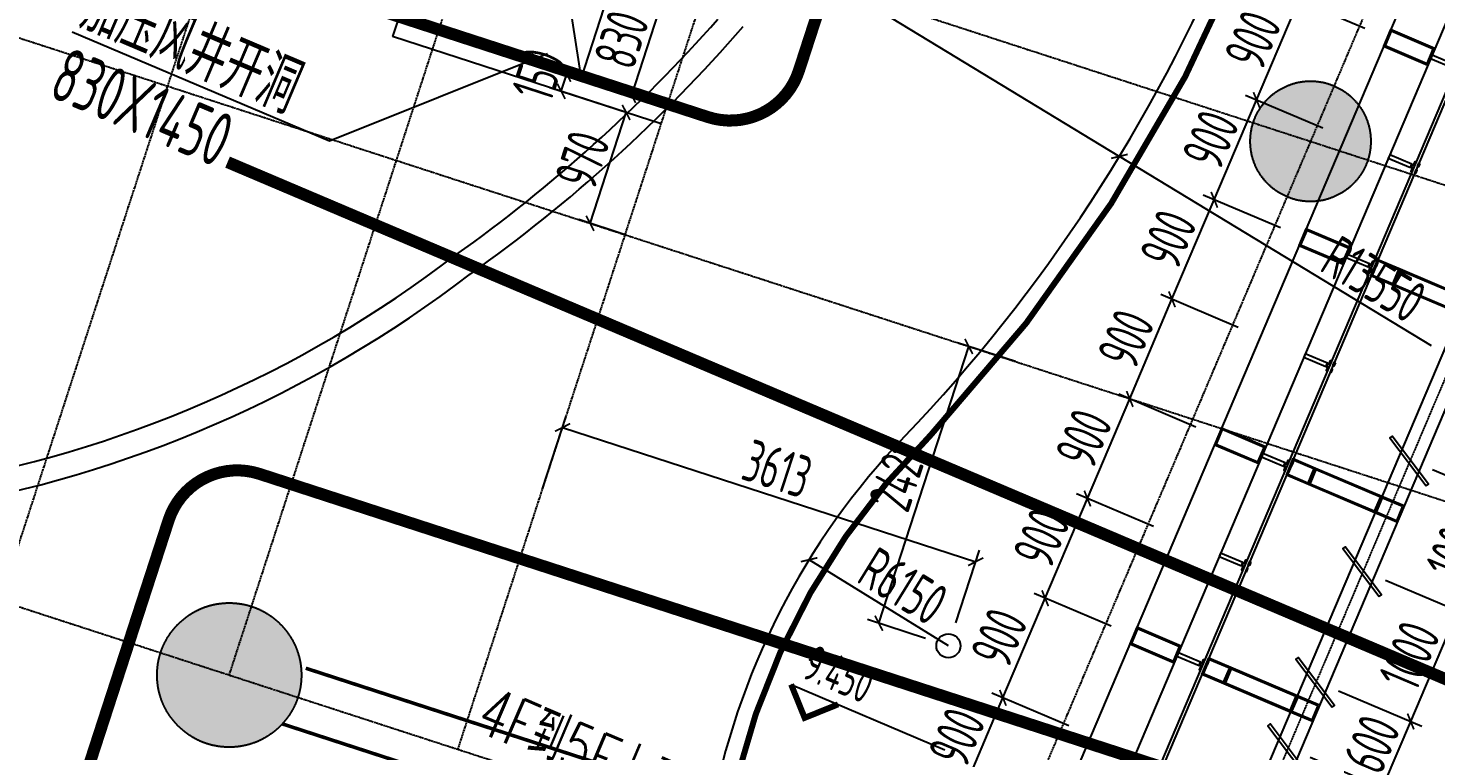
# Model space of a CAD drawing. Extents: x -3523 to 12007717, y -6694179 to 21431.
# Drawn here: x 11971026 to 11982732, y -6408581 to -6402571 of the extents above; entities that cross this region are included whole.
import ezdxf
from ezdxf.enums import TextEntityAlignment as Align
from ezdxf.xclip import XClip

# ---------------------------------------------------------------- set-up
doc = ezdxf.new("R2010")
doc.units = 0
doc.header["$LTSCALE"] = 10
doc.header["$MEASUREMENT"] = 0
doc.header["$XCLIPFRAME"] = 0
for name, pattern in [('A3-RG-axis-100$0$CENTER', [2, 1.25, -0.25, 0.25, -0.25]), ('A3-RI-4F$0$DASH', [0.35, 0.25, -0.1]), ('A3-RI-4F$0$DASHED2', [0.375, 0.25, -0.125]), ('A3-SYMB-4F-100$0$$AUDIT_BAD_LTYPE2', [0]), ('DASHED2', [0.375, 0.25, -0.125])]:
    doc.linetypes.add(name, pattern=pattern)
for name, color, linetype in [('A-CLOD', 200, 'Continuous'), ('A3-RB-4F-100$0$A-DIMS-100', 1, 'Continuous'), ('A3-RG-axis-100$0$A-GRID', 1, 'A3-RG-axis-100$0$CENTER'), ('A3-RI-4F$0$$1$A-STRS-HRAL', 80, 'Continuous'), ('A3-RI-4F$0$A-DETAILS', 11, 'Continuous'), ('A3-RI-4F$0$A-FACD-ALUM', 30, 'Continuous'), ('A3-RI-4F$0$A-FLOR', 2, 'Continuous'), ('A3-RI-4F$0$A-GLAZ', 140, 'Continuous'), ('A3-RI-4F$0$A-STRS-HRAL', 80, 'Continuous'), ('A3-RI-4F$0$A-WALL', 7, 'Continuous'), ('A3-RM-4F$0$A-EQPM', 55, 'Continuous'), ('A3-RS-1F$0$A-HATH-GRAY', 8, 'Continuous'), ('A3-RS-1F$0$A-WALL', 7, 'Continuous'), ('A3-SYMB-4F-100$0$$AUDIT_BAD_LAYER1', 7, 'Continuous'), ('A3-SYMB-4F-100$0$A-SYMB', 4, 'Continuous'), ('A3-SYMB-4F-100$0$A-SYMB-AREA', 4, 'Continuous'), ('A3-SYMB-4F-100$0$A-SYMB-NAME', 4, 'Continuous'), ('A3-SYMB-4F-100$0$A-SYMB-NAME-E', 4, 'Continuous'), ('A3-SYMB-4F-100$0$A-SYMB-STRS', 1, 'Continuous')]:
    doc.layers.add(name, color=color, linetype=linetype)
doc.layers.add('A3-RI-4F$0$A-X-CHEK', color=6, linetype='A3-RI-4F$0$DASHED2', plot=False)
doc.layers.add('A3-RI-4F$0$临时层', color=140, linetype='Continuous', plot=False)
doc.styles.add('A3-RB-4F-100$0$XD2008', font='xd-hzs.shx', dxfattribs={"width": 0.7, "bigfont": 'xd-hztxt.shx'})
doc.styles.add('A3-SYMB-4F-100$0$ECADI', font='hzs.shx', dxfattribs={"width": 0.7, "bigfont": 'hztxt.shx'})
doc.styles.add('A3-SYMB-4F-100$0$ECADI-TXT', font='simplex.shx', dxfattribs={"bigfont": 'hztxt.shx'})
doc.styles.add('A3-SYMB-4F-100$0$XD2008', font='hzs.shx', dxfattribs={"width": 0.7, "bigfont": 'hztxt.shx'})
doc.dimstyles.new('A3-RB-4F-100$0$XD100', dxfattribs={"dimscale": 100, "dimtxt": 3.5, "dimasz": 1.5, "dimexe": 1, "dimexo": 2, "dimgap": 0.5, "dimtad": 1, "dimdec": 0, "dimdsep": 46, "dimtxsty": 'A3-RB-4F-100$0$XD2008', "dimcen": 2.5, "dimclrt": 4, "dimaunit": 1, "dimadec": 0, "dimazin": 0, "dimtfac": 1, "dimtdec": 0, "dimtix": 1, "dimtmove": 0, "dimatfit": 3, "dimfxl": 0, "dimtolj": 1, "dimtzin": 0, "dimarcsym": 0})
doc.dimstyles.new('A3-RB-4F-100$0$XD100$0', dxfattribs={"dimscale": 100, "dimtxt": 3.5, "dimasz": 1, "dimexe": 1, "dimexo": 2, "dimgap": 0.5, "dimtad": 1, "dimdec": 0, "dimdsep": 46, "dimtxsty": 'A3-RB-4F-100$0$XD2008', "dimblk1": 'A3-RB-4F-100$0$_ARCHTICK', "dimblk2": 'A3-RB-4F-100$0$_ARCHTICK', "dimsah": 1, "dimcen": 2.5, "dimclrt": 4, "dimaunit": 1, "dimadec": 0, "dimazin": 0, "dimtfac": 1, "dimtdec": 0, "dimtix": 1, "dimtmove": 0, "dimatfit": 3, "dimfxl": 0, "dimtolj": 1, "dimtzin": 0, "dimarcsym": 0})

# ---------------------------------------------------------------- blocks, each defined once
blk = doc.blocks.new('A3-RI-4F')
at = {"layer": 'A3-RI-4F$0$$1$A-STRS-HRAL'}
blk.add_lwpolyline([(11978237, -6391711), (11986781, -6392158), (11972568, -6425641)], dxfattribs=at)
at = {"layer": 'A3-RI-4F$0$A-DETAILS'}
for p, q in [((11982524, -6403722), (11982532, -6403741)), ((11982527, -6403715), (11982547, -6403707)), ((11982527, -6403715), (11982535, -6403735)), ((11982530, -6403709), (11982550, -6403701)), ((11982173, -6404550), (11982181, -6404570)), ((11982175, -6404544), (11982195, -6404536)), ((11982175, -6404544), (11982183, -6404563)), ((11982178, -6404537), (11982198, -6404529)), ((11981821, -6405379), (11981829, -6405398)), ((11981824, -6405372), (11981843, -6405364)), ((11981824, -6405372), (11981832, -6405392)), ((11981827, -6405366), (11981846, -6405358)), ((11981469, -6406207), (11981477, -6406227)), ((11981472, -6406200), (11981492, -6406193)), ((11981472, -6406200), (11981480, -6406220)), ((11981475, -6406194), (11981495, -6406186)), ((11981118, -6407035), (11981126, -6407055)), ((11981120, -6407029), (11981140, -6407021)), ((11981120, -6407029), (11981128, -6407049)), ((11981123, -6407022), (11981143, -6407014)), ((11980769, -6407857), (11980789, -6407849)), ((11980769, -6407857), (11980777, -6407877)), ((11980772, -6407851), (11980791, -6407843)), ((11980766, -6407864), (11980774, -6407884))]:
    blk.add_line(p, q, dxfattribs=at)
blk.add_lwpolyline([(11978189, -6391860), (11978365, -6391317), (11987372, -6391789), (11973315, -6424906)], dxfattribs=at)
for points in [[(11982665, -6402878), (11982724, -6402739), (11982356, -6402583), (11982297, -6402721)], [(11982660, -6402864), (11982711, -6402745), (11982361, -6402596), (11982310, -6402716)], [(11982873, -6402900), (11982885, -6402873), (11982701, -6402795), (11982689, -6402822)], [(11982521, -6403729), (11982533, -6403701), (11982349, -6403623), (11982337, -6403651)], [(11982533, -6403766), (11982544, -6403739), (11982535, -6403735), (11982523, -6403762)], [(11982568, -6403683), (11982556, -6403711), (11982547, -6403707), (11982559, -6403680)], [(11982565, -6403780), (11982576, -6403752), (11982567, -6403748), (11982556, -6403776)], [(11982600, -6403697), (11982588, -6403725), (11982579, -6403721), (11982591, -6403693)], [(11981962, -6404534), (11982021, -6404396), (11981652, -6404240), (11981594, -6404378)], [(11981957, -6404521), (11982008, -6404402), (11981658, -6404253), (11981607, -6404373)], [(11982170, -6404557), (11982181, -6404530), (11981997, -6404452), (11981986, -6404479)], [(11982181, -6404595), (11982193, -6404567), (11982183, -6404563), (11982172, -6404591)], [(11982435, -6404572), (11982376, -6404710), (11982192, -6404632), (11982251, -6404494)], [(11982216, -6404512), (11982204, -6404540), (11982195, -6404536), (11982207, -6404508)], [(11982213, -6404608), (11982225, -6404581), (11982216, -6404577), (11982204, -6404605)], [(11982422, -6404578), (11982371, -6404697), (11982205, -6404627), (11982256, -6404507)], [(11982248, -6404526), (11982237, -6404553), (11982227, -6404549), (11982239, -6404522)], [(11982987, -6404807), (11982929, -6404945), (11982376, -6404710), (11982435, -6404572)], [(11982974, -6404812), (11982923, -6404932), (11982389, -6404705), (11982440, -6404585)], [(11981818, -6405386), (11981830, -6405358), (11981646, -6405280), (11981634, -6405308)], [(11981829, -6405423), (11981841, -6405396), (11981832, -6405392), (11981820, -6405419)], [(11981864, -6405340), (11981853, -6405368), (11981843, -6405364), (11981855, -6405336)], [(11981897, -6405354), (11981885, -6405382), (11981876, -6405378), (11981887, -6405350)], [(11981861, -6405437), (11981873, -6405409), (11981864, -6405405), (11981852, -6405433)], [(11981259, -6406191), (11981317, -6406053), (11980949, -6405897), (11980891, -6406035)], [(11981253, -6406178), (11981304, -6406059), (11980954, -6405910), (11980904, -6406030)], [(11981466, -6406214), (11981478, -6406187), (11981294, -6406109), (11981282, -6406136)], [(11981478, -6406252), (11981489, -6406224), (11981480, -6406220), (11981468, -6406248)], [(11981732, -6406229), (11981673, -6406367), (11981489, -6406289), (11981547, -6406151)], [(11981513, -6406169), (11981501, -6406196), (11981492, -6406193), (11981504, -6406165)], [(11981718, -6406234), (11981668, -6406354), (11981502, -6406284), (11981553, -6406164)], [(11981545, -6406183), (11981533, -6406210), (11981524, -6406206), (11981536, -6406179)], [(11981510, -6406265), (11981522, -6406238), (11981512, -6406234), (11981501, -6406261)], [(11982284, -6406464), (11982225, -6406602), (11981673, -6406367), (11981732, -6406229)], [(11982271, -6406469), (11982220, -6406589), (11981686, -6406362), (11981737, -6406242)], [(11982468, -6406542), (11982409, -6406680), (11982225, -6406602), (11982284, -6406464)], [(11982455, -6406547), (11982404, -6406667), (11982238, -6406596), (11982289, -6406477)], [(11981115, -6407043), (11981126, -6407015), (11980942, -6406937), (11980931, -6406965)], [(11981161, -6406997), (11981149, -6407025), (11981140, -6407021), (11981152, -6406993)], [(11981193, -6407011), (11981182, -6407039), (11981172, -6407035), (11981184, -6407007)], [(11981126, -6407080), (11981138, -6407053), (11981128, -6407049), (11981117, -6407076)], [(11981158, -6407094), (11981170, -6407066), (11981161, -6407062), (11981149, -6407090)], [(11980555, -6407848), (11980614, -6407710), (11980246, -6407554), (11980187, -6407692)], [(11980550, -6407835), (11980601, -6407716), (11980251, -6407567), (11980200, -6407687)], [(11980763, -6407871), (11980775, -6407844), (11980591, -6407765), (11980579, -6407793)], [(11981028, -6407886), (11980970, -6408024), (11980786, -6407946), (11980844, -6407808)], [(11980809, -6407826), (11980798, -6407853), (11980789, -6407849), (11980800, -6407822)], [(11981015, -6407891), (11980964, -6408011), (11980799, -6407941), (11980849, -6407821)], [(11980842, -6407839), (11980830, -6407867), (11980821, -6407863), (11980832, -6407836)], [(11980774, -6407909), (11980786, -6407881), (11980777, -6407877), (11980765, -6407905)], [(11980806, -6407922), (11980818, -6407895), (11980809, -6407891), (11980797, -6407918)], [(11981581, -6408120), (11981522, -6408259), (11980970, -6408024), (11981028, -6407886)], [(11981567, -6408126), (11981517, -6408245), (11980983, -6408019), (11981034, -6407899)], [(11981765, -6408199), (11981706, -6408337), (11981522, -6408259), (11981581, -6408120)], [(11981752, -6408204), (11981701, -6408324), (11981535, -6408253), (11981586, -6408134)]]:
    blk.add_lwpolyline(points, close=True, dxfattribs=at)
at = {"layer": 'A3-RI-4F$0$A-FACD-ALUM'}
for points in [[(11982651, -6406378), (11982670, -6406363), (11982370, -6405963), (11982350, -6405979)], [(11982260, -6407298), (11982280, -6407283), (11981979, -6406884), (11981959, -6406899)], [(11981869, -6408219), (11981889, -6408204), (11981588, -6407805), (11981568, -6407820)], [(11981635, -6408771), (11981655, -6408756), (11981354, -6408357), (11981334, -6408372)]]:
    blk.add_lwpolyline(points, close=True, dxfattribs=at)
at = {"layer": 'A3-RI-4F$0$A-FLOR', "linetype": 'A3-RI-4F$0$DASH', "const_width": 50}
blk.add_lwpolyline([(11968758, -6413466, -0.216553), (11974751, -6410646), (11975052, -6408978), (11976779, -6409540), (11976814, -6409345, -0.16088), (11978533, -6405953, 0.089363), (11981166, -6401870), (11983808, -6393739), (11978174, -6391908)], format="xyb", dxfattribs=at)
at = {"layer": 'A3-RI-4F$0$A-GLAZ'}
for p, q in [((11988805, -6391614), (11974465, -6425395)), ((11988509, -6391798), (11974281, -6425317))]:
    blk.add_line(p, q, dxfattribs=at)
for points in [[(11977975, -6391791), (11978205, -6391083), (11987705, -6391581), (11973522, -6424994)], [(11977951, -6391783), (11978187, -6391057), (11987742, -6391558), (11973545, -6425004)]]:
    blk.add_lwpolyline(points, dxfattribs=at)
at = {"layer": 'A3-RI-4F$0$A-GLAZ', "linetype": 'A3-RI-4F$0$DASH'}
blk.add_lwpolyline([(11987700, -6391656), (11988657, -6391706), (11974373, -6425356)], dxfattribs=at)
at = {"layer": 'A3-RI-4F$0$A-STRS-HRAL'}
for centre, radius, start, end in [((11968519, -6396604), 13550, 316.3072, 337.3694), ((11968519, -6396604), 13700, 316.2645, 337.3948), ((11982753, -6410223), 6150, 136.1702, 169.7906), ((11982753, -6410223), 6000, 136.2645, 169.7906)]:
    blk.add_arc(centre, radius, start, end, dxfattribs=at)
at = {"layer": 'A3-RI-4F$0$A-WALL'}
for p, q in [((11974359, -6401708), (11974056, -6402640)), ((11976133, -6403158), (11974245, -6402544)), ((11976011, -6403276), (11974056, -6402640))]:
    blk.add_line(p, q, dxfattribs=at)
for centre, radius, start, end in [((11967172, -6394039), 12785, 305.4275, 318.5907), ((11967172, -6394039), 12985, 305.4275, 319.0008), ((11968534, -6396556), 9950, 251.8742, 307.44), ((11968534, -6396556), 10150, 251.8755, 307.44)]:
    blk.add_arc(centre, radius, start, end, dxfattribs=at)
at = {"layer": 'A3-RI-4F$0$A-X-CHEK', "const_width": 30}
for points in [[(11973334, -6407894), (11976885, -6409048)], [(11973139, -6408357), (11976779, -6409540)]]:
    blk.add_lwpolyline(points, dxfattribs=at)
at = {"layer": 'A3-RI-4F$0$临时层', "linetype": 'A3-RI-4F$0$DASH', "const_width": 100}
blk.add_lwpolyline([(11972684, -6403685), (11989209, -6410700)], dxfattribs=at)
blk = doc.blocks.new('A3-RG-axis-100')
at = {"layer": 'A3-RG-axis-100$0$A-GRID'}
for p, q in [((11908160.7, -6382249.8), (12003495.5, -6413225.9)), ((11970795.8, -6407332.7), (11977530.2, -6386606.4)), ((11907916.9, -6386902.1), (12002104.9, -6417505.7)), ((11972697.9, -6407950.8), (11979432.3, -6387224.4)), ((11974600, -6408568.8), (11981334.4, -6387842.5)), ((11987492, -6389843.2), (11971114.4, -6428426.5)), ((11940623, -6390168.8), (12004268, -6410848.3))]:
    blk.add_line(p, q, dxfattribs=at)
blk = doc.blocks.new('A3-SYMB-4F-100$0$ECADI-TAG-NAME')
at = {"layer": 'A3-SYMB-4F-100$0$A-SYMB-NAME', "style": 'A3-SYMB-4F-100$0$ECADI-TXT', "width": 0.7}
blk.add_attdef('CHINESENAME', (1.86, 1.53), '', height=4, dxfattribs=at)
at = {"layer": 'A3-SYMB-4F-100$0$A-SYMB-NAME-E', "style": 'A3-SYMB-4F-100$0$ECADI-TXT', "width": 0.7}
blk.add_attdef('ENGLISHLOW', (2.18, 6.96), '', height=2.5, dxfattribs=at)
blk = doc.blocks.new('A3-SYMB-4F-100$0$ECADI-TAG-ROOM')
at = {"layer": 'A3-SYMB-4F-100$0$A-SYMB-AREA', "style": 'A3-SYMB-4F-100$0$ECADI', "width": 0.7}
blk.add_attdef('340M2', text='', height=2.5, dxfattribs=at).set_placement((7.17, -1.75), align=Align.MIDDLE_LEFT)
at = {"layer": 'A3-SYMB-4F-100$0$A-SYMB-NAME', "style": 'A3-SYMB-4F-100$0$ECADI', "width": 0.7}
blk.add_attdef('CHINESENAME', (-5.13, 0.09), '', height=4.5, dxfattribs=at)
at = {"layer": 'A3-SYMB-4F-100$0$A-SYMB-NAME-E', "style": 'A3-SYMB-4F-100$0$ECADI', "width": 0.7}
for tag, p in [('ENGLISHHIGH', (-5.13, 8.04)), ('ENGLISHLOW', (-5.13, 4.84))]:
    blk.add_attdef(tag, p, '', height=2.5, dxfattribs=at)
blk = doc.blocks.new('A3-SYMB-4F-100$0$ECADI-TAG-HGHT（国标）')
at = {"color": 1, "const_width": 0.5}
blk.add_lwpolyline([(-2.12, 2.12), (0, 0), (2.12, 2.12)], dxfattribs=at)
at = {"color": 1}
blk.add_point((-1.48, 4.6), dxfattribs=at)
at = {"layer": 'A3-SYMB-4F-100$0$$AUDIT_BAD_LAYER1', "color": 1, "linetype": 'A3-SYMB-4F-100$0$$AUDIT_BAD_LTYPE2'}
blk.add_line((-2.12, 2.12), (11.77, 2.12), dxfattribs=at)
at = {"style": 'A3-SYMB-4F-100$0$XD2008', "width": 0.7}
blk.add_attdef('FL', text='', height=3, dxfattribs=at).set_placement((-2.69, 2.97), align=Align.RIGHT)
for tag, p in [('F.F.L.', (2.28, 2.97)), ('T.O.S.', (2.28, -1.1))]:
    blk.add_attdef(tag, p, '', height=3, dxfattribs=at)
blk = doc.blocks.new('A3-SYMB-4F-100')
at = {"layer": 'A3-SYMB-4F-100$0$A-SYMB'}
blk.add_lwpolyline([(11971393, -6402601), (11973531, -6403508), (11975346, -6402781)], dxfattribs=at)
ref = blk.add_blockref('A3-SYMB-4F-100$0$ECADI-TAG-ROOM', (11971900, -6402772), dxfattribs=dict(at, xscale=99.99999999989046, yscale=100.0000000001165, rotation=337))
ref.add_attrib('CHINESENAME', '加压风井开洞', (11971431, -6402564), dxfattribs={"height": 450, "rotation": 337, "style": 'A3-SYMB-4F-100$0$ECADI', "width": 0.7})
ref = blk.add_blockref('A3-SYMB-4F-100$0$ECADI-TAG-ROOM', (11971650, -6403343), dxfattribs=dict(at, xscale=99.99999999989046, yscale=100.0000000001165, rotation=337))
ref.add_attrib('CHINESENAME', '830X1450', (11971182, -6403135), dxfattribs={"height": 450, "rotation": 337, "style": 'A3-SYMB-4F-100$0$ECADI', "width": 0.7})
ref = blk.add_blockref('A3-SYMB-4F-100$0$ECADI-TAG-HGHT（国标）', (11977483, -6408307), dxfattribs=dict(at, xscale=100, yscale=100, rotation=337))
ref.add_attrib('F.F.L.', '9.450', (11977448, -6407969), dxfattribs={"layer": '0', "height": 300, "rotation": 337, "style": 'A3-SYMB-4F-100$0$XD2008', "width": 0.7})
at = {"layer": 'A3-SYMB-4F-100$0$A-SYMB-STRS'}
ref = blk.add_blockref('A3-SYMB-4F-100$0$ECADI-TAG-NAME', (11974498, -6408475, 0), dxfattribs=dict(at, xscale=100, yscale=100, rotation=337))
ref.add_attrib('CHINESENAME', '4F到5F上30', (11974728, -6408406, 0), dxfattribs={"height": 400, "rotation": 337, "style": 'A3-SYMB-4F-100$0$ECADI-TXT', "width": 0.7})
blk = doc.blocks.new('A3-RM-4F')
at = {"layer": 'A3-RM-4F$0$A-EQPM'}
blk.add_lwpolyline([(11974245, -6402544), (11975624, -6402992), (11975880, -6402203), (11974501, -6401755)], close=True, dxfattribs=at)
blk.add_lwpolyline([(11974501, -6401755), (11975531, -6402386), (11975624, -6402992)], dxfattribs=at)
blk = doc.blocks.new('A3-RB-4F-100$0$_ARCHTICK')
at = {"color": 0, "linetype": 'ByBlock', "const_width": 0.15}
blk.add_lwpolyline([(-0.5, -0.5), (0.5, 0.5)], dxfattribs=at)
blk = doc.blocks.new('*D2779')
at = {"layer": 'A3-RB-4F-100$0$A-DIMS-100', "color": 0, "lineweight": -2}
for p, q in [((11981593, -6402341), (11981945, -6401513)), ((11982494, -6401746), (11981853, -6401473)), ((11982142, -6402574), (11981501, -6402302))]:
    blk.add_line(p, q, dxfattribs=at)
at = {"layer": 'Defpoints', "color": 0}
for p in [(11981945, -6401513), (11982678, -6401824), (11982326, -6402652)]:
    blk.add_point(p, dxfattribs=at)
at = {"layer": 'A3-RB-4F-100$0$A-DIMS-100', "color": 0, "lineweight": -2, "xscale": 100, "yscale": 100, "zscale": 100}
for p, rotation in [((11981945, -6401513), 67.00000002031676), ((11981593, -6402341), 247.0000000203168)]:
    blk.add_blockref('A3-RB-4F-100$0$_ARCHTICK', p, dxfattribs=dict(at, rotation=rotation))
at = {"layer": 'A3-RB-4F-100$0$A-DIMS-100', "color": 4, "insert": (11981562, -6401839), "char_height": 350, "attachment_point": 5, "rotation": 67, "style": 'A3-RB-4F-100$0$XD2008'}
blk.add_mtext('\\A1;900', dxfattribs=at)
blk = doc.blocks.new('*D2780')
at = {"layer": 'A3-RB-4F-100$0$A-DIMS-100', "color": 0, "lineweight": -2}
for p, q in [((11981242, -6403169), (11981593, -6402341)), ((11982142, -6402574), (11981501, -6402302)), ((11981791, -6403403), (11981150, -6403130))]:
    blk.add_line(p, q, dxfattribs=at)
at = {"layer": 'Defpoints', "color": 0}
for p in [(11981593, -6402341), (11982326, -6402652), (11981975, -6403481)]:
    blk.add_point(p, dxfattribs=at)
at = {"layer": 'A3-RB-4F-100$0$A-DIMS-100', "color": 0, "lineweight": -2, "xscale": 100, "yscale": 100, "zscale": 100}
for p, rotation in [((11981593, -6402341), 67.00000002043258), ((11981242, -6403169), 247.0000000204326)]:
    blk.add_blockref('A3-RB-4F-100$0$_ARCHTICK', p, dxfattribs=dict(at, rotation=rotation))
at = {"layer": 'A3-RB-4F-100$0$A-DIMS-100', "color": 4, "insert": (11981210, -6402667), "char_height": 350, "attachment_point": 5, "rotation": 67, "style": 'A3-RB-4F-100$0$XD2008'}
blk.add_mtext('\\A1;900', dxfattribs=at)
blk = doc.blocks.new('*D2781')
at = {"layer": 'A3-RB-4F-100$0$A-DIMS-100', "color": 0, "lineweight": -2}
for p, q in [((11980890, -6403998), (11981242, -6403169)), ((11981791, -6403403), (11981150, -6403130)), ((11981439, -6404231), (11980798, -6403959))]:
    blk.add_line(p, q, dxfattribs=at)
at = {"layer": 'Defpoints', "color": 0}
for p in [(11981242, -6403169), (11981975, -6403481), (11981623, -6404309)]:
    blk.add_point(p, dxfattribs=at)
at = {"layer": 'A3-RB-4F-100$0$A-DIMS-100', "color": 0, "lineweight": -2, "xscale": 100, "yscale": 100, "zscale": 100}
for p, rotation in [((11981242, -6403169), 67.00000002029358), ((11980890, -6403998), 247.0000000202936)]:
    blk.add_blockref('A3-RB-4F-100$0$_ARCHTICK', p, dxfattribs=dict(at, rotation=rotation))
at = {"layer": 'A3-RB-4F-100$0$A-DIMS-100', "color": 4, "insert": (11980859, -6403496), "char_height": 350, "attachment_point": 5, "rotation": 67, "style": 'A3-RB-4F-100$0$XD2008'}
blk.add_mtext('\\A1;900', dxfattribs=at)
blk = doc.blocks.new('*D2782')
at = {"layer": 'A3-RB-4F-100$0$A-DIMS-100', "color": 0, "lineweight": -2}
for p, q in [((11980538, -6404826), (11980890, -6403998)), ((11981439, -6404231), (11980798, -6403959)), ((11981087, -6405059), (11980446, -6404787))]:
    blk.add_line(p, q, dxfattribs=at)
at = {"layer": 'Defpoints', "color": 0}
for p in [(11980890, -6403998), (11981623, -6404309), (11981272, -6405138)]:
    blk.add_point(p, dxfattribs=at)
at = {"layer": 'A3-RB-4F-100$0$A-DIMS-100', "color": 0, "lineweight": -2, "xscale": 100, "yscale": 100, "zscale": 100}
for p, rotation in [((11980890, -6403998), 67.00000002036309), ((11980538, -6404826), 247.0000000203631)]:
    blk.add_blockref('A3-RB-4F-100$0$_ARCHTICK', p, dxfattribs=dict(at, rotation=rotation))
at = {"layer": 'A3-RB-4F-100$0$A-DIMS-100', "color": 4, "insert": (11980507, -6404324), "char_height": 350, "attachment_point": 5, "rotation": 67, "style": 'A3-RB-4F-100$0$XD2008'}
blk.add_mtext('\\A1;900', dxfattribs=at)
blk = doc.blocks.new('*D2783')
at = {"layer": 'A3-RB-4F-100$0$A-DIMS-100', "color": 0, "lineweight": -2}
for p, q in [((11981087, -6405059), (11980446, -6404787)), ((11980187, -6405655), (11980538, -6404826)), ((11980736, -6405888), (11980095, -6405616))]:
    blk.add_line(p, q, dxfattribs=at)
at = {"layer": 'Defpoints', "color": 0}
for p in [(11980538, -6404826), (11981272, -6405138), (11980920, -6405966)]:
    blk.add_point(p, dxfattribs=at)
at = {"layer": 'A3-RB-4F-100$0$A-DIMS-100', "color": 0, "lineweight": -2, "xscale": 100, "yscale": 100, "zscale": 100}
for p, rotation in [((11980538, -6404826), 67.00000002036309), ((11980187, -6405655), 247.0000000203631)]:
    blk.add_blockref('A3-RB-4F-100$0$_ARCHTICK', p, dxfattribs=dict(at, rotation=rotation))
at = {"layer": 'A3-RB-4F-100$0$A-DIMS-100', "color": 4, "insert": (11980155, -6405153), "char_height": 350, "attachment_point": 5, "rotation": 67, "style": 'A3-RB-4F-100$0$XD2008'}
blk.add_mtext('\\A1;900', dxfattribs=at)
blk = doc.blocks.new('*D2784')
at = {"layer": 'A3-RB-4F-100$0$A-DIMS-100', "color": 0, "lineweight": -2}
for p, q in [((11980736, -6405888), (11980095, -6405616)), ((11979835, -6406483), (11980187, -6405655)), ((11980384, -6406716), (11979743, -6406444))]:
    blk.add_line(p, q, dxfattribs=at)
at = {"layer": 'Defpoints', "color": 0}
for p in [(11980187, -6405655), (11980920, -6405966), (11980568, -6406795)]:
    blk.add_point(p, dxfattribs=at)
at = {"layer": 'A3-RB-4F-100$0$A-DIMS-100', "color": 0, "lineweight": -2, "xscale": 100, "yscale": 100, "zscale": 100}
for p, rotation in [((11980187, -6405655), 67.00000002031676), ((11979835, -6406483), 247.0000000203168)]:
    blk.add_blockref('A3-RB-4F-100$0$_ARCHTICK', p, dxfattribs=dict(at, rotation=rotation))
at = {"layer": 'A3-RB-4F-100$0$A-DIMS-100', "color": 4, "insert": (11979804, -6405981), "char_height": 350, "attachment_point": 5, "rotation": 67, "style": 'A3-RB-4F-100$0$XD2008'}
blk.add_mtext('\\A1;900', dxfattribs=at)
blk = doc.blocks.new('*D2785')
at = {"layer": 'A3-RB-4F-100$0$A-DIMS-100', "color": 0, "lineweight": -2}
for p, q in [((11980384, -6406716), (11979743, -6406444)), ((11979483, -6407312), (11979835, -6406483)), ((11980032, -6407545), (11979391, -6407273))]:
    blk.add_line(p, q, dxfattribs=at)
at = {"layer": 'Defpoints', "color": 0}
for p in [(11979835, -6406483), (11980568, -6406795), (11980217, -6407623)]:
    blk.add_point(p, dxfattribs=at)
at = {"layer": 'A3-RB-4F-100$0$A-DIMS-100', "color": 0, "lineweight": -2, "xscale": 100, "yscale": 100, "zscale": 100}
for p, rotation in [((11979835, -6406483), 67.00000002025394), ((11979483, -6407312), 247.0000000202539)]:
    blk.add_blockref('A3-RB-4F-100$0$_ARCHTICK', p, dxfattribs=dict(at, rotation=rotation))
at = {"layer": 'A3-RB-4F-100$0$A-DIMS-100', "color": 4, "insert": (11979452, -6406810), "char_height": 350, "attachment_point": 5, "rotation": 67, "style": 'A3-RB-4F-100$0$XD2008'}
blk.add_mtext('\\A1;900', dxfattribs=at)
blk = doc.blocks.new('*D2786')
at = {"layer": 'A3-RB-4F-100$0$A-DIMS-100', "color": 0, "lineweight": -2}
for p, q in [((11980032, -6407545), (11979391, -6407273)), ((11979132, -6408140), (11979483, -6407312)), ((11979681, -6408373), (11979040, -6408101))]:
    blk.add_line(p, q, dxfattribs=at)
at = {"layer": 'Defpoints', "color": 0}
for p in [(11979483, -6407312), (11980217, -6407623), (11979865, -6408451)]:
    blk.add_point(p, dxfattribs=at)
at = {"layer": 'A3-RB-4F-100$0$A-DIMS-100', "color": 0, "lineweight": -2, "xscale": 100, "yscale": 100, "zscale": 100}
for p, rotation in [((11979483, -6407312), 67.00000002040942), ((11979132, -6408140), 247.0000000204094)]:
    blk.add_blockref('A3-RB-4F-100$0$_ARCHTICK', p, dxfattribs=dict(at, rotation=rotation))
at = {"layer": 'A3-RB-4F-100$0$A-DIMS-100', "color": 4, "insert": (11979100, -6407638), "char_height": 350, "attachment_point": 5, "rotation": 67, "style": 'A3-RB-4F-100$0$XD2008'}
blk.add_mtext('\\A1;900', dxfattribs=at)
blk = doc.blocks.new('*D2787')
at = {"layer": 'A3-RB-4F-100$0$A-DIMS-100', "color": 0, "lineweight": -2}
for p, q in [((11978780, -6408969), (11979132, -6408140)), ((11979681, -6408373), (11979040, -6408101)), ((11979329, -6409202), (11978688, -6408930))]:
    blk.add_line(p, q, dxfattribs=at)
at = {"layer": 'Defpoints', "color": 0}
for p in [(11979132, -6408140), (11979865, -6408451), (11979513, -6409280)]:
    blk.add_point(p, dxfattribs=at)
at = {"layer": 'A3-RB-4F-100$0$A-DIMS-100', "color": 0, "lineweight": -2, "xscale": 100, "yscale": 100, "zscale": 100}
for p, rotation in [((11979132, -6408140), 67.00000002036309), ((11978780, -6408969), 247.0000000203631)]:
    blk.add_blockref('A3-RB-4F-100$0$_ARCHTICK', p, dxfattribs=dict(at, rotation=rotation))
at = {"layer": 'A3-RB-4F-100$0$A-DIMS-100', "color": 4, "insert": (11978749, -6408466), "char_height": 350, "attachment_point": 5, "rotation": 67, "style": 'A3-RB-4F-100$0$XD2008'}
blk.add_mtext('\\A1;900', dxfattribs=at)
blk = doc.blocks.new('*D2736')
at = {"layer": 'A3-RB-4F-100$0$A-DIMS-100', "color": 0, "lineweight": -2}
for p, q in [((11976045, -6403129), (11976302, -6402340)), ((11976593, -6402434), (11976207, -6402309)), ((11976337, -6403224), (11975950, -6403098))]:
    blk.add_line(p, q, dxfattribs=at)
at = {"layer": 'Defpoints', "color": 0}
for p in [(11976302, -6402340), (11976783, -6402496), (11976527, -6403286)]:
    blk.add_point(p, dxfattribs=at)
at = {"layer": 'A3-RB-4F-100$0$A-DIMS-100', "color": 0, "lineweight": -2, "xscale": 100, "yscale": 100, "zscale": 100}
for p, rotation in [((11976302, -6402340), 71.99999999989811), ((11976045, -6403129), 251.9999999998981)]:
    blk.add_blockref('A3-RB-4F-100$0$_ARCHTICK', p, dxfattribs=dict(at, rotation=rotation))
at = {"layer": 'A3-RB-4F-100$0$A-DIMS-100', "color": 4, "insert": (11975960, -6402665), "char_height": 350, "attachment_point": 5, "rotation": 72, "style": 'A3-RB-4F-100$0$XD2008'}
blk.add_mtext('\\A1;830', dxfattribs=at)
blk = doc.blocks.new('*D2737')
at = {"layer": 'A3-RB-4F-100$0$A-DIMS-100', "color": 0, "lineweight": -2}
for p, q in [((11976337, -6403224), (11975411, -6402923)), ((11975459, -6403096), (11975506, -6402954)), ((11976290, -6403367), (11975364, -6403066))]:
    blk.add_line(p, q, dxfattribs=at)
at = {"layer": 'Defpoints', "color": 0}
for p in [(11975506, -6402954), (11976527, -6403286), (11976481, -6403428)]:
    blk.add_point(p, dxfattribs=at)
at = {"layer": 'A3-RB-4F-100$0$A-DIMS-100', "color": 0, "lineweight": -2, "xscale": 100, "yscale": 100, "zscale": 100}
for p, rotation in [((11975506, -6402954), 72.00000000023616), ((11975459, -6403096), 252.0000000002362)]:
    blk.add_blockref('A3-RB-4F-100$0$_ARCHTICK', p, dxfattribs=dict(at, rotation=rotation))
at = {"layer": 'A3-RB-4F-100$0$A-DIMS-100', "color": 4, "insert": (11975268, -6402956), "char_height": 350, "attachment_point": 5, "rotation": 72, "style": 'A3-RB-4F-100$0$XD2008'}
blk.add_mtext('\\A1;150', dxfattribs=at)
blk = doc.blocks.new('*D2738')
at = {"layer": 'A3-RB-4F-100$0$A-DIMS-100', "color": 0, "lineweight": -2}
for p, q in [((11975699, -6404194), (11975999, -6403272)), ((11976290, -6403367), (11975904, -6403241)), ((11975991, -6404289), (11975604, -6404163))]:
    blk.add_line(p, q, dxfattribs=at)
at = {"layer": 'Defpoints', "color": 0}
for p in [(11975999, -6403272), (11976481, -6403428), (11976181, -6404351)]:
    blk.add_point(p, dxfattribs=at)
at = {"layer": 'A3-RB-4F-100$0$A-DIMS-100', "color": 0, "lineweight": -2, "xscale": 100, "yscale": 100, "zscale": 100}
for p, rotation in [((11975999, -6403272), 71.9999999998768), ((11975699, -6404194), 251.9999999998768)]:
    blk.add_blockref('A3-RB-4F-100$0$_ARCHTICK', p, dxfattribs=dict(at, rotation=rotation))
at = {"layer": 'A3-RB-4F-100$0$A-DIMS-100', "color": 4, "insert": (11975635, -6403664), "char_height": 350, "attachment_point": 5, "rotation": 72, "style": 'A3-RB-4F-100$0$XD2008'}
blk.add_mtext('\\A1;970', dxfattribs=at)
blk = doc.blocks.new('*D2423')
at = {"layer": 'A3-RB-4F-100$0$A-DIMS-100', "color": 0, "lineweight": -2}
for p, q in [((11983095, -6405321), (11983788, -6405615)), ((11983305, -6406496), (11983695, -6405576)), ((11982704, -6406241), (11983397, -6406535))]:
    blk.add_line(p, q, dxfattribs=at)
at = {"layer": 'Defpoints', "color": 0}
for p in [(11982911, -6405243), (11983695, -6405576), (11982520, -6406163)]:
    blk.add_point(p, dxfattribs=at)
at = {"layer": 'A3-RB-4F-100$0$A-DIMS-100', "color": 0, "lineweight": -2, "xscale": 100, "yscale": 100, "zscale": 100}
for p, rotation in [((11983695, -6405576), 66.99999999985793), ((11983305, -6406496), 246.9999999998579)]:
    blk.add_blockref('A3-RB-4F-100$0$_ARCHTICK', p, dxfattribs=dict(at, rotation=rotation))
at = {"layer": 'A3-RB-4F-100$0$A-DIMS-100', "color": 4, "insert": (11983293, -6405948), "char_height": 350, "attachment_point": 5, "rotation": 67, "style": 'A3-RB-4F-100$0$XD2008'}
blk.add_mtext('\\A1;1000', dxfattribs=at)
blk = doc.blocks.new('*D2424')
at = {"layer": 'A3-RB-4F-100$0$A-DIMS-100', "color": 0, "lineweight": -2}
for p, q in [((11982704, -6406241), (11983397, -6406535)), ((11982914, -6407417), (11983305, -6406496)), ((11982313, -6407162), (11983006, -6407456))]:
    blk.add_line(p, q, dxfattribs=at)
at = {"layer": 'Defpoints', "color": 0}
for p in [(11982520, -6406163), (11983305, -6406496), (11982129, -6407084)]:
    blk.add_point(p, dxfattribs=at)
at = {"layer": 'A3-RB-4F-100$0$A-DIMS-100', "color": 0, "lineweight": -2, "xscale": 100, "yscale": 100, "zscale": 100}
for p, rotation in [((11983305, -6406496), 66.99999999986636), ((11982914, -6407417), 246.9999999998664)]:
    blk.add_blockref('A3-RB-4F-100$0$_ARCHTICK', p, dxfattribs=dict(at, rotation=rotation))
at = {"layer": 'A3-RB-4F-100$0$A-DIMS-100', "color": 4, "insert": (11982902, -6406869), "char_height": 350, "attachment_point": 5, "rotation": 67, "style": 'A3-RB-4F-100$0$XD2008'}
blk.add_mtext('\\A1;1000', dxfattribs=at)
blk = doc.blocks.new('*D2425')
at = {"layer": 'A3-RB-4F-100$0$A-DIMS-100', "color": 0, "lineweight": -2}
for p, q in [((11982313, -6407162), (11983006, -6407456)), ((11982523, -6408337), (11982914, -6407417)), ((11981923, -6408082), (11982615, -6408376))]:
    blk.add_line(p, q, dxfattribs=at)
at = {"layer": 'Defpoints', "color": 0}
for p in [(11982129, -6407084), (11982914, -6407417), (11981739, -6408004)]:
    blk.add_point(p, dxfattribs=at)
at = {"layer": 'A3-RB-4F-100$0$A-DIMS-100', "color": 0, "lineweight": -2, "xscale": 100, "yscale": 100, "zscale": 100}
for p, rotation in [((11982914, -6407417), 66.99999999988721), ((11982523, -6408337), 246.9999999998872)]:
    blk.add_blockref('A3-RB-4F-100$0$_ARCHTICK', p, dxfattribs=dict(at, rotation=rotation))
at = {"layer": 'A3-RB-4F-100$0$A-DIMS-100', "color": 4, "insert": (11982512, -6407789), "char_height": 350, "attachment_point": 5, "rotation": 67, "style": 'A3-RB-4F-100$0$XD2008'}
blk.add_mtext('\\A1;1000', dxfattribs=at)
blk = doc.blocks.new('*D2426')
at = {"layer": 'A3-RB-4F-100$0$A-DIMS-100', "color": 0, "lineweight": -2}
for p, q in [((11981923, -6408082), (11982615, -6408376)), ((11982523, -6408337), (11982562, -6408245)), ((11982289, -6408890), (11982523, -6408337)), ((11981688, -6408635), (11982381, -6408929)), ((11982289, -6408890), (11982250, -6408982))]:
    blk.add_line(p, q, dxfattribs=at)
at = {"layer": 'Defpoints', "color": 0}
for p in [(11981739, -6408004), (11982523, -6408337), (11981504, -6408556)]:
    blk.add_point(p, dxfattribs=at)
at = {"layer": 'A3-RB-4F-100$0$A-DIMS-100', "color": 0, "lineweight": -2, "xscale": 100, "yscale": 100, "zscale": 100}
for p, rotation in [((11982523, -6408337), 246.999999999951), ((11982289, -6408890), 66.999999999951)]:
    blk.add_blockref('A3-RB-4F-100$0$_ARCHTICK', p, dxfattribs=dict(at, rotation=rotation))
at = {"layer": 'A3-RB-4F-100$0$A-DIMS-100', "color": 4, "insert": (11982199, -6408525), "char_height": 350, "attachment_point": 5, "rotation": 67, "style": 'A3-RB-4F-100$0$XD2008'}
blk.add_mtext('\\A1;600', dxfattribs=at)
blk = doc.blocks.new('*D2427')
at = {"layer": 'A3-RB-4F-100$0$A-DIMS-100', "color": 0, "lineweight": -2}
for p, q in [((11981688, -6408635), (11982381, -6408929)), ((11982289, -6408890), (11982328, -6408798)), ((11982054, -6409442), (11982289, -6408890)), ((11981454, -6409187), (11982146, -6409481)), ((11982054, -6409442), (11982015, -6409534))]:
    blk.add_line(p, q, dxfattribs=at)
at = {"layer": 'Defpoints', "color": 0}
for p in [(11981504, -6408556), (11982289, -6408890), (11981270, -6409109)]:
    blk.add_point(p, dxfattribs=at)
at = {"layer": 'A3-RB-4F-100$0$A-DIMS-100', "color": 0, "lineweight": -2, "xscale": 100, "yscale": 100, "zscale": 100}
for p, rotation in [((11982289, -6408890), 246.9999999998443), ((11982054, -6409442), 66.99999999984428)]:
    blk.add_blockref('A3-RB-4F-100$0$_ARCHTICK', p, dxfattribs=dict(at, rotation=rotation))
at = {"layer": 'A3-RB-4F-100$0$A-DIMS-100', "color": 4, "insert": (11981964, -6409078), "char_height": 350, "attachment_point": 5, "rotation": 67, "style": 'A3-RB-4F-100$0$XD2008'}
blk.add_mtext('\\A1;600', dxfattribs=at)
blk = doc.blocks.new('*D2488')
at = {"layer": 'A3-RB-4F-100$0$A-DIMS-100', "color": 0, "lineweight": -2}
blk.add_line((11978678, -6407708), (11977520, -6406992), dxfattribs=at)
at = {"layer": 'Defpoints', "color": 0}
for p in [(11977520, -6406992), (11982753, -6410223)]:
    blk.add_point(p, dxfattribs=at)
at = {"layer": 'A3-RB-4F-100$0$A-DIMS-100', "color": 0, "lineweight": -2, "xscale": 100, "yscale": 100, "zscale": 100, "rotation": 148.3090393968849}
blk.add_blockref('A3-RB-4F-100$0$_ARCHTICK', (11977520, -6406992), dxfattribs=at)
at = {"layer": 'A3-RB-4F-100$0$A-DIMS-100', "color": 4, "insert": (11978302, -6407211), "char_height": 350, "attachment_point": 5, "rotation": 328.309, "style": 'A3-RB-4F-100$0$XD2008'}
blk.add_mtext('\\A1;R6150', dxfattribs=at)
blk = doc.blocks.new('*D2489')
at = {"layer": 'A3-RB-4F-100$0$A-DIMS-100', "color": 0, "lineweight": -2}
for p, q in [((11978100, -6407520), (11978848, -6405218)), ((11979236, -6405344), (11978753, -6405187)), ((11978488, -6407646), (11978005, -6407489))]:
    blk.add_line(p, q, dxfattribs=at)
at = {"layer": 'Defpoints', "color": 0}
for p in [(11978848, -6405218), (11979427, -6405405), (11978678, -6407708)]:
    blk.add_point(p, dxfattribs=at)
at = {"layer": 'A3-RB-4F-100$0$A-DIMS-100', "color": 0, "lineweight": -2, "xscale": 100, "yscale": 100, "zscale": 100}
for p, rotation in [((11978848, -6405218), 71.99999999991545), ((11978100, -6407520), 251.9999999999154)]:
    blk.add_blockref('A3-RB-4F-100$0$_ARCHTICK', p, dxfattribs=dict(at, rotation=rotation))
at = {"layer": 'A3-RB-4F-100$0$A-DIMS-100', "color": 4, "insert": (11978260, -6406299), "char_height": 350, "attachment_point": 5, "rotation": 72, "style": 'A3-RB-4F-100$0$XD2008'}
blk.add_mtext('\\A1;2421', dxfattribs=at)
blk = doc.blocks.new('*D2490')
at = {"layer": 'A3-RB-4F-100$0$A-DIMS-100', "color": 0, "lineweight": -2}
for p, q in [((11975304, -6406401), (11975501, -6405797)), ((11975470, -6405892), (11978906, -6407008)), ((11978740, -6407518), (11978937, -6406913))]:
    blk.add_line(p, q, dxfattribs=at)
at = {"layer": 'Defpoints', "color": 0}
for p in [(11975243, -6406591), (11978906, -6407008), (11978678, -6407708)]:
    blk.add_point(p, dxfattribs=at)
at = {"layer": 'A3-RB-4F-100$0$A-DIMS-100', "color": 0, "lineweight": -2, "xscale": 100, "yscale": 100, "zscale": 100}
for p, rotation in [((11975470, -6405892), 161.9999999999141), ((11978906, -6407008), 341.9999999999141)]:
    blk.add_blockref('A3-RB-4F-100$0$_ARCHTICK', p, dxfattribs=dict(at, rotation=rotation))
at = {"layer": 'A3-RB-4F-100$0$A-DIMS-100', "color": 4, "insert": (11977257, -6406236), "char_height": 350, "attachment_point": 5, "rotation": 342, "style": 'A3-RB-4F-100$0$XD2008'}
blk.add_mtext('\\A1;3613', dxfattribs=at)
blk = doc.blocks.new('*D2500')
at = {"layer": 'A3-RB-4F-100$0$A-DIMS-100', "color": 0, "lineweight": -2}
for p in [(11968519, -6396604), (11982696, -6405213)]:
    blk.add_line(p, (11980101, -6403637), dxfattribs=at)
at = {"layer": 'Defpoints', "color": 0}
for p in [(11968519, -6396604), (11980101, -6403637)]:
    blk.add_point(p, dxfattribs=at)
at = {"layer": 'A3-RB-4F-100$0$A-DIMS-100', "color": 0, "lineweight": -2, "xscale": 100, "yscale": 100, "zscale": 100, "rotation": 148.7322632819408}
blk.add_blockref('A3-RB-4F-100$0$_ARCHTICK', (11980101, -6403637), dxfattribs=at)
at = {"layer": 'A3-RB-4F-100$0$A-DIMS-100', "color": 4, "insert": (11982216, -6404658), "char_height": 350, "attachment_point": 5, "rotation": 328.7323, "style": 'A3-RB-4F-100$0$XD2008'}
blk.add_mtext('\\A1;R13550', dxfattribs=at)
blk = doc.blocks.new('A3-RS-1F')
at = {"layer": 'A3-RS-1F$0$A-HATH-GRAY'}
h = blk.add_hatch(color=256, dxfattribs=at)
edge = h.paths.add_edge_path()
edge.add_arc((11981690, -6403512), 501, 0, 360)
h = blk.add_hatch(color=256, dxfattribs=at)
edge = h.paths.add_edge_path()
edge.add_arc((11972698, -6407951), 600, 0, 360)
at = {"layer": 'A3-RS-1F$0$A-WALL'}
for centre, radius in [((11981690, -6403512), 501), ((11972698, -6407951), 600)]:
    blk.add_circle(centre, radius, dxfattribs=at)
blk = doc.blocks.new('A3-RB-4F-100')
at = {"layer": 'A3-RB-4F-100$0$A-DIMS-100'}
blk.add_circle((11978678.5, -6407707.7), 100, dxfattribs=at)
for center, mpoint, picture, middle in [((11968518.9, -6396604), (11980100.7, -6403637), '*D2500', (11982099.4, -6404850.7)), ((11982752.9, -6410223.2), (11977519.9, -6406992.4), '*D2488', (11978184.3, -6407402.6))]:
    dim = blk.add_radius_dim(center=center, mpoint=mpoint, dimstyle='A3-RB-4F-100$0$XD100', override={"dimasz": 1, "dimblk1": 'A3-RB-4F-100$0$_ARCHTICK', "dimblk2": 'A3-RB-4F-100$0$_ARCHTICK', "dimsah": 1, "dimadec": 3}, dxfattribs=at)
    dim.commit()
    dim.dimension.update_dxf_attribs({"geometry": picture, "text_midpoint": middle, "dimtype": 132})
for base, p1, p2, picture, middle in [((11981944.9, -6401512.6), (11982326.5, -6402652.2), (11982678.1, -6401823.8), '*D2779', (11981769.1, -6401926.8)), ((11981593.3, -6402341), (11981974.8, -6403480.7), (11982326.5, -6402652.2), '*D2780', (11981417.5, -6402755.2)), ((11981241.6, -6403169.5), (11981623.2, -6404309.1), (11981974.8, -6403480.7), '*D2781', (11981065.8, -6403583.7)), ((11980890, -6403997.9), (11981271.5, -6405137.6), (11981623.2, -6404309.1), '*D2782', (11980714.1, -6404412.1)), ((11980538.3, -6404826.4), (11980919.8, -6405966), (11981271.5, -6405137.6), '*D2783', (11980362.5, -6405240.6)), ((11980186.7, -6405654.8), (11980568.2, -6406794.5), (11980919.8, -6405966), '*D2784', (11980010.8, -6406069.1)), ((11979835, -6406483.3), (11980216.5, -6407623), (11980568.2, -6406794.5), '*D2785', (11979659.2, -6406897.5)), ((11979483.3, -6407311.7), (11979864.9, -6408451.4), (11980216.5, -6407623), '*D2786', (11979307.5, -6407726)), ((11979131.7, -6408140.2), (11979513.2, -6409279.9), (11979864.9, -6408451.4), '*D2787', (11978955.8, -6408554.4))]:
    dim = blk.add_linear_dim(base=base, p1=p1, p2=p2, angle=67, text='900', dimstyle='A3-RB-4F-100$0$XD100$0', override={"dimasz": 1, "dimadec": 3}, dxfattribs=at)
    dim.commit()
    dim.dimension.update_dxf_attribs({"geometry": picture, "text_midpoint": middle, "dimtype": 129})
for p1, p2, distance, override, picture, middle in [((11976526.9, -6403285.7), (11976783.4, -6402496.3), 506.3, {"dimasz": 1, "dimadec": 3}, '*D2736', (11975959.6, -6402665)), ((11976180.8, -6404350.8), (11976480.6, -6403428.3), 506.3, {"dimasz": 1, "dimadec": 3}, '*D2738', (11975635.2, -6403663.6)), ((11978678.5, -6407707.7), (11979426.6, -6405405.4), 608, {"dimadec": 3}, '*D2489', (11978260.3, -6406299.2)), ((11975242.5, -6406591.3), (11978678.5, -6407707.7), 735.7, {"dimadec": 3}, '*D2490', (11977257.4, -6406235.9))]:
    dim = blk.add_aligned_dim(p1=p1, p2=p2, distance=distance, dimstyle='A3-RB-4F-100$0$XD100$0', override=override, dxfattribs=at)
    dim.commit()
    dim.dimension.update_dxf_attribs({"geometry": picture, "text_midpoint": middle})
dim = blk.add_linear_dim(base=(11975505.6, -6402953.8), p1=(11976480.6, -6403428.3), p2=(11976526.9, -6403285.7), angle=72, dimstyle='A3-RB-4F-100$0$XD100$0', override={"dimasz": 1, "dimadec": 3}, dxfattribs=at)
dim.commit()
dim.dimension.update_dxf_attribs({"geometry": '*D2737', "text_midpoint": (11975482.5, -6403025.2), "dimtype": 129})
for p1, p2, picture, middle in [((11982520, -6406163.2), (11982910.8, -6405242.7), '*D2423', (11983293, -6405948.1)), ((11982129.3, -6407083.7), (11982520, -6406163.2), '*D2424', (11982902.2, -6406868.6)), ((11981738.6, -6408004.2), (11982129.3, -6407083.7), '*D2425', (11982511.5, -6407789.1)), ((11981504.1, -6408556.5), (11981738.6, -6408004.2), '*D2426', (11982198.9, -6408525.5)), ((11981269.7, -6409108.8), (11981504.1, -6408556.5), '*D2427', (11981964.5, -6409077.8))]:
    dim = blk.add_aligned_dim(p1=p1, p2=p2, distance=-852.5, dimstyle='A3-RB-4F-100$0$XD100$0', dxfattribs=at)
    dim.commit()
    dim.dimension.update_dxf_attribs({"geometry": picture, "text_midpoint": middle})

msp = doc.modelspace()

# ---------------------------------------------------------------- linework, layer by layer
at = {"layer": 'A-CLOD', "linetype": 'DASHED2', "const_width": 100}
for points in [[(11976163, -6390239), (11980471, -6391638, -0.414214), (11980856, -6392395), (11977435, -6402925, -0.414214), (11976679, -6403310), (11972370, -6401910, -0.414214), (11971985, -6401154), (11975407, -6390624, -0.414214)], [(11972950, -6406278), (11980711, -6408800, -0.414214), (11981096, -6409556), (11977675, -6420086, -0.414214), (11976919, -6420471), (11969158, -6417949, -0.414214), (11968773, -6417193), (11972194, -6406663, -0.414214)]]:
    msp.add_lwpolyline(points, format="xyb", close=True, dxfattribs=at)

# ---------------------------------------------------------------- block references
for name in ['A3-RB-4F-100', 'A3-RI-4F', 'A3-RG-axis-100', 'A3-SYMB-4F-100', 'A3-RM-4F']:
    msp.add_blockref(name, (0, 0))
ref = msp.add_blockref('A3-RS-1F', (0, 0))
XClip(ref).set_block_clipping_path([(11871425.4322899505, -6415321.6611522771), (11906602.3863900397, -6425223.3304480491), (11927660.6718041506, -6433885.5894491719), (11979180.2172092292, -6452870.0973187089), (12006666.0703704003, -6383055.1873073513), (11899640.5729718395, -6357118.50795958), (11882000.8699817006, -6406957.6178313009)])

doc.saveas('drawing.dxf')
